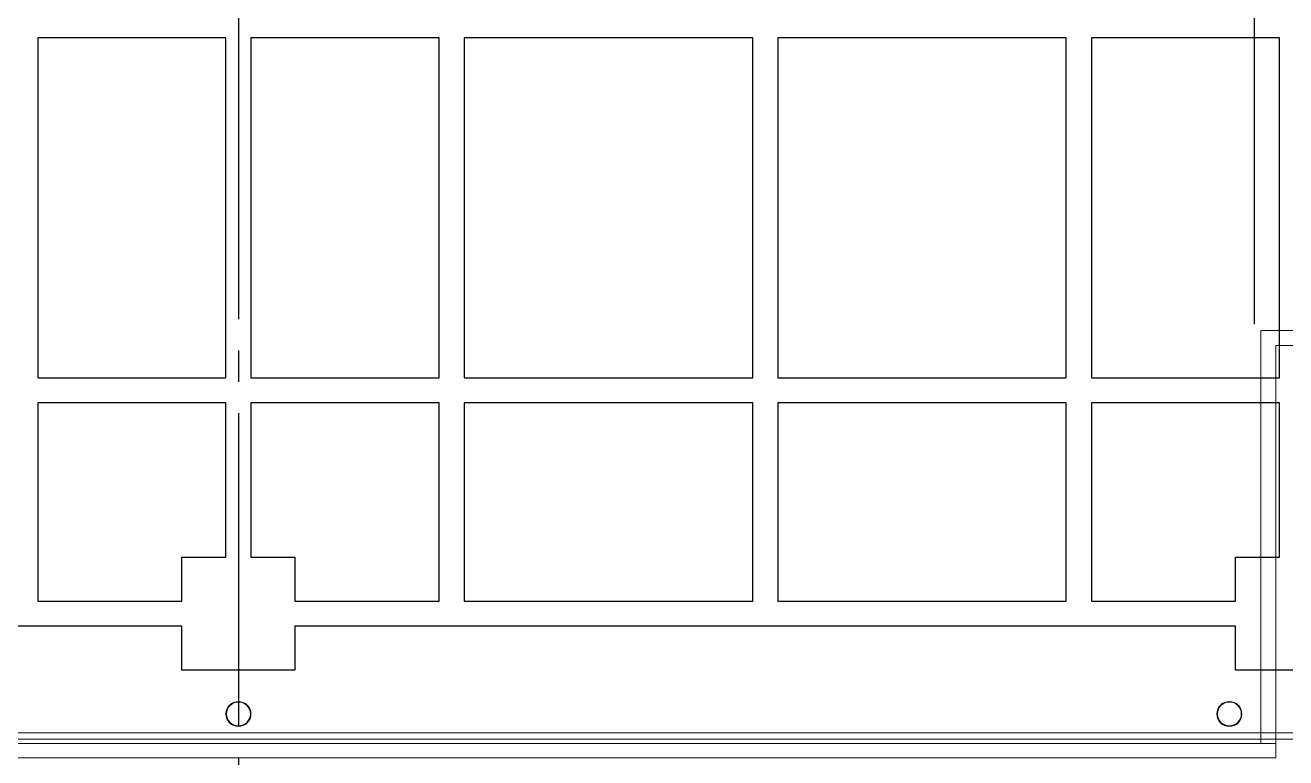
# Model space of a CAD drawing. Extents: x -18489 to 195597, y -1599 to 112111.
# Drawn here: x 5830 to 6835, y 9035 to 9620 of the extents above; entities that cross this region are included whole.
import ezdxf
from ezdxf.enums import TextEntityAlignment as Align

# ---------------------------------------------------------------- set-up
doc = ezdxf.new("R2010")
doc.units = 0
doc.header["$LTSCALE"] = 100
doc.linetypes.add('X-S-FAB-L10$0$COL-CEN-LIN', pattern=[3.25, 2.5, -0.25, 0.25, -0.25])
for name, color, linetype in [('X-S-FAB-L10$0$0-DIM-TXT', 8, 'Continuous'), ('X-S-FAB-L10$0$A-OBJE-MEP', 8, 'Continuous'), ('X-S-FAB-L10$0$A-WALL-EX', 8, 'Continuous'), ('X-S-FAB-L10$0$A-WALL-IN', 8, 'Continuous'), ('X-S-FAB-L10$0$ASP_5', 8, 'Continuous'), ('X-S-FAB-L10$0$BLOCK', 8, 'Continuous'), ('X-S-FAB-L10$0$CCL', 8, 'X-S-FAB-L10$0$COL-CEN-LIN'), ('X-S-FAB-L10$0$S-FNDN', 8, 'Continuous'), ('X-S-FAB-L10$0$S-SLAB-SHOW', 8, 'Continuous'), ('X-S-FAB-L10$0$Steel Frame-188K', 8, 'Continuous')]:
    doc.layers.add(name, color=color, linetype=linetype)
doc.styles.add('X-S-FAB-L10$0$CHINA', font='simplex.shx', dxfattribs={"width": 0.75, "bigfont": 'chineset.shx'})
doc.styles.add('X-S-FAB-L10$0$Standard', font='', dxfattribs={"width": 0.8})
doc.styles.add('X-S-FAB-L10$0$TG_NOTE_TEXT', font='simplex.shx', dxfattribs={"width": 0.75, "bigfont": 'chineset.shx'})
doc.styles.get('X-S-FAB-L10$0$Standard').set_extended_font_data('Microsoft JhengHei')

# ---------------------------------------------------------------- blocks, each defined once
blk = doc.blocks.new('X-S-FAB-L10$0$FAB2-L05')
at = {"layer": 'X-S-FAB-L10$0$CCL'}
blk.add_line((-20160, 11005), (-20160, 0), dxfattribs=at)
blk = doc.blocks.new('X-S-FAB-L10')
at = {"layer": 'X-S-FAB-L10$0$A-OBJE-MEP', "lineweight": 0, "flags": 128}
for points in [[(6009.5, 9070, 1), (5990.5, 9070, 1)], [(6799.5, 9070, 1), (6780.5, 9070, 1)]]:
    blk.add_lwpolyline(points, format="xyb", close=True, dxfattribs=at)
at = {"layer": 'X-S-FAB-L10$0$A-OBJE-MEP', "lineweight": 0}
for centre in [(6000, 9070), (6790, 9070)]:
    blk.add_circle(centre, 10, dxfattribs=at)
at = {"layer": 'X-S-FAB-L10$0$A-WALL-EX', "lineweight": 0}
for p, q in [((1800, 9046.5), (6815, 9046.5)), ((6827, 9046.5), (6815, 9046.5)), ((6827, 9046.5), (6815, 9046.5)), ((6827, 9035), (6827, 9046.5)), ((6815, 9035), (6827, 9035)), ((6815, 9035), (6827, 9035))]:
    blk.add_line(p, q, dxfattribs=at)
at = {"layer": 'X-S-FAB-L10$0$A-WALL-EX', "lineweight": 0, "flags": 128}
for points in [[(6815, 9376), (6815, 9364)], [(7705, 9376), (6815, 9376)], [(6815, 9364), (6815, 9046.5)], [(6827, 9364), (7693, 9364)], [(6827, 9035), (6827, 9364)], [(6815, 9050), (1800, 9050)], [(1800, 9050), (6815, 9050)], [(1800, 9050), (6815, 9050)], [(1800, 9050), (6815, 9050)], [(1800, 9050), (6815, 9050)], [(1800, 9050), (6815, 9050)], [(1800, 9050), (6815, 9050)], [(1800, 9050), (6815, 9050)], [(6815, 9050), (6815, 9046.5)], [(1796.5, 9035), (6815, 9035)], [(6815, 9035), (6827, 9035)]]:
    blk.add_lwpolyline(points, dxfattribs=at)
at = {"layer": 'X-S-FAB-L10$0$A-WALL-IN', "lineweight": 0}
for p, q in [((6853.75, 9050), (6827, 9050)), ((6827, 9050), (6827, 9035))]:
    blk.add_line(p, q, dxfattribs=at)
at = {"layer": 'X-S-FAB-L10$0$ASP_5'}
blk.add_line((6810, 9381), (6810, 9950), dxfattribs=at)
at = {"layer": 'X-S-FAB-L10$0$S-FNDN', "lineweight": 0, "flags": 128}
blk.add_lwpolyline([(11935, 9055), (4350, 9055), (4350, 7470), (9330, 7470), (9330, -55), (11935, -55), (11935, 4530), (11070, 4530), (11070, 5003), (11935, 5003)], close=True, dxfattribs=at)
at = {"layer": 'X-S-FAB-L10$0$S-SLAB-SHOW', "lineweight": 0, "flags": 128}
blk.add_lwpolyline([(7406, 9325.95), (7406, 9198), (7416, 9198), (7416, 9178), (7380, 9178), (7380, 9050), (7705, 9050), (7705, 9376), (6815, 9376), (6815, 9050), (6865.05, 9050), (6865.05, 9325.95)], close=True, dxfattribs=at)
at = {"layer": 'X-S-FAB-L10$0$Steel Frame-188K'}
blk.add_lwpolyline([(7670, 9396.09), (6850, 9396.09), (6850, 9195), (6885, 9195), (6885, 9105), (6795, 9105), (6795, 9140), (6045, 9140), (6045, 9105), (5955, 9105), (5955, 9140), (5205, 9140)], dxfattribs=at)
for points in [[(5990, 9609.627), (5840, 9609.627), (5840, 9338.341), (5990, 9338.341)], [(6160, 9609.627), (6010, 9609.627), (6010, 9338.341), (6160, 9338.341)], [(6410, 9609.627), (6180, 9609.627), (6180, 9338.341), (6410, 9338.341)], [(6660, 9609.627), (6430, 9609.627), (6430, 9338.341), (6660, 9338.341)], [(6830, 9609.627), (6680, 9609.627), (6680, 9338.341), (6830, 9338.341)], [(5990, 9318.341), (5840, 9318.341), (5840, 9160), (5955, 9160), (5955, 9195), (5990, 9195)], [(6160, 9318.341), (6010, 9318.341), (6010, 9195), (6045, 9195), (6045, 9160), (6160, 9160)], [(6410, 9318.341), (6180, 9318.341), (6180, 9160), (6410, 9160)], [(6660, 9318.341), (6430, 9318.341), (6430, 9160), (6660, 9160)], [(6830, 9318.341), (6680, 9318.341), (6680, 9160), (6795, 9160), (6795, 9195), (6830, 9195)]]:
    blk.add_lwpolyline(points, close=True, dxfattribs=at)
at = {"layer": 'X-S-FAB-L10$0$BLOCK'}
blk.add_blockref('X-S-FAB-L10$0$FAB2-L05', (26160, -720), dxfattribs=at)
at = {"style": 'X-S-FAB-L10$0$TG_NOTE_TEXT', "width": 0.5, "flags": 1}
for p in [(7463.301, 9020), (18268.251, 8649), (11197.77, 4800.167), (16485.801, 4800.167), (25420.27, 2635), (13360, 320.001, 0), (7463.301, -33.333)]:
    blk.add_attdef('WH', text='', height=20, dxfattribs=at).set_placement(p, align=Align.BOTTOM_LEFT)
at = {"width": 0.5}
for style, p in [('X-S-FAB-L10$0$TG_NOTE_TEXT', (7585, 9020)), ('X-S-FAB-L10$0$TG_NOTE_TEXT', (18389.95, 8649)), ('X-S-FAB-L10$0$TG_NOTE_TEXT', (11117.5, 4813.5)), ('X-S-FAB-L10$0$TG_NOTE_TEXT', (16607.5, 4813.5)), ('X-S-FAB-L10$0$TG_NOTE_TEXT', (25350, 2635)), ('X-S-FAB-L10$0$Standard', (13129.375, 325.001, 0)), ('X-S-FAB-L10$0$TG_NOTE_TEXT', (7585, -20))]:
    blk.add_attdef('DESC', text='', height=10, dxfattribs=dict(at, style=style)).set_placement(p, align=Align.BOTTOM_LEFT)
for tag, style, p in [('TYPE', 'X-S-FAB-L10$0$TG_NOTE_TEXT', (7619.286, 9020)), ('NO', 'X-S-FAB-L10$0$TG_NOTE_TEXT', (7650.095, 9020)), ('TYPE', 'X-S-FAB-L10$0$TG_NOTE_TEXT', (18424.236, 8649)), ('NO', 'X-S-FAB-L10$0$TG_NOTE_TEXT', (18455.045, 8649)), ('NO', 'X-S-FAB-L10$0$TG_NOTE_TEXT', (11088.595, 4813.5)), ('TYPE', 'X-S-FAB-L10$0$TG_NOTE_TEXT', (11151.786, 4813.5)), ('TYPE', 'X-S-FAB-L10$0$TG_NOTE_TEXT', (16641.786, 4813.5)), ('NO', 'X-S-FAB-L10$0$TG_NOTE_TEXT', (16672.595, 4813.5)), ('NO', 'X-S-FAB-L10$0$TG_NOTE_TEXT', (25313, 2635)), ('TYPE', 'X-S-FAB-L10$0$TG_NOTE_TEXT', (25350, 2635)), ('NO', 'X-S-FAB-L10$0$Standard', (13100, 320.001, 0)), ('TYPE', 'X-S-FAB-L10$0$Standard', (13129.375, 320.001, 0)), ('TYPE', 'X-S-FAB-L10$0$TG_NOTE_TEXT', (7619.286, -20)), ('NO', 'X-S-FAB-L10$0$TG_NOTE_TEXT', (7650.095, -20))]:
    blk.add_attdef(tag, text='', height=10, dxfattribs=dict(at, style=style)).set_placement(p, align=Align.BOTTOM_RIGHT)
at = {"style": 'X-S-FAB-L10$0$TG_NOTE_TEXT', "width": 0.5, "flags": 1}
for rotation, p in [(180, (43, 7480)), (180, (943, 7480)), (90, (24310, 3717.77)), (270, (17080, 1711.699))]:
    blk.add_attdef('WH', text='', height=20, rotation=rotation, dxfattribs=at).set_placement(p, align=Align.BOTTOM_LEFT)
at = {"width": 0.5}
for rotation, style, p in [(180, 'X-S-FAB-L10$0$Standard', (317.625, 7480)), (180, 'X-S-FAB-L10$0$Standard', (1217.625, 7480)), (90, 'X-S-FAB-L10$0$TG_NOTE_TEXT', (24310, 3647.5)), (270, 'X-S-FAB-L10$0$TG_NOTE_TEXT', (17080, 1605))]:
    blk.add_attdef('DESC', text='', height=10, rotation=rotation, dxfattribs=dict(at, style=style)).set_placement(p, align=Align.BOTTOM_LEFT)
for tag, rotation, style, p in [('TYPE', 180, 'X-S-FAB-L10$0$Standard', (317.625, 7480)), ('NO', 180, 'X-S-FAB-L10$0$Standard', (347, 7480)), ('TYPE', 180, 'X-S-FAB-L10$0$Standard', (1217.625, 7480)), ('NO', 180, 'X-S-FAB-L10$0$Standard', (1247, 7480)), ('TYPE', 90, 'X-S-FAB-L10$0$TG_NOTE_TEXT', (24310, 3647.5)), ('NO', 90, 'X-S-FAB-L10$0$TG_NOTE_TEXT', (24310, 3610.5)), ('TYPE', 270, 'X-S-FAB-L10$0$TG_NOTE_TEXT', (17080, 1605)), ('NO', 270, 'X-S-FAB-L10$0$TG_NOTE_TEXT', (17080, 1573))]:
    blk.add_attdef(tag, text='', height=10, rotation=rotation, dxfattribs=dict(at, style=style)).set_placement(p, align=Align.BOTTOM_RIGHT)
at = {"layer": 'X-S-FAB-L10$0$0-DIM-TXT', "style": 'X-S-FAB-L10$0$CHINA', "width": 0.75}
for p in [(667.414, 7855.1, -2689.4), (22627.353, 6728.814), (25644.722, 6728.814), (24778.787, 5569.051), (1118.252, 4980), (417.801, 4594.623), (23874.84, 4355), (22927.43, 4330.122), (23749.869, 3901.367), (417.801, 3765.236), (1118.252, 3730), (417.801, 3115.79), (536.882, 2227.832), (16908.994, 1782.652), (888.445, 880.466), (16977.43, 750), (18878.841, 750), (25641.221, 553.233), (21364.03, 526.894)]:
    blk.add_attdef('HIG', text='', height=80, dxfattribs=at).set_placement(p, align=Align.MIDDLE_LEFT)

msp = doc.modelspace()

# ---------------------------------------------------------------- block references
msp.add_blockref('X-S-FAB-L10', (0, 0))

doc.saveas('drawing.dxf')
